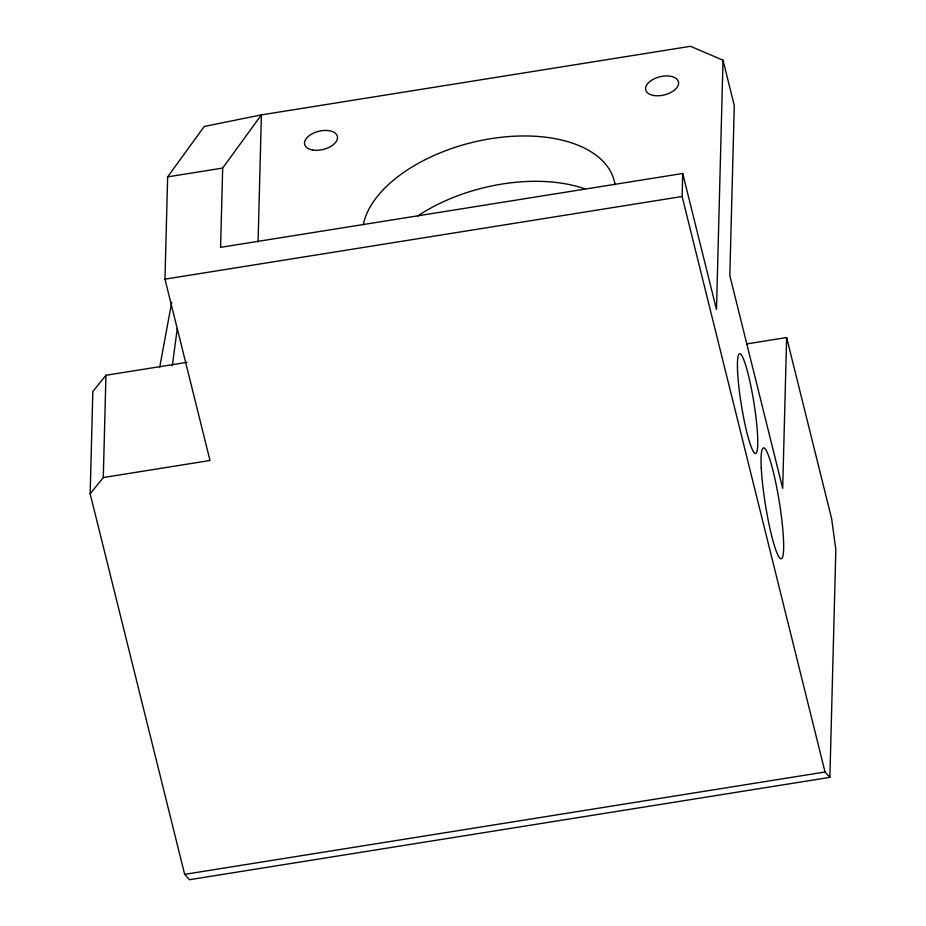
<?xml version="1.0" encoding="UTF-8"?>
<svg xmlns="http://www.w3.org/2000/svg" width="926" height="926" viewBox="0 0 926 926"><rect width="100%" height="100%" fill="white"/><g stroke="black" fill="none" stroke-linecap="round" stroke-linejoin="round"><path stroke-width="1.39" d="M746.692 343.916L786.637 337.539L831.675 518.873L835.842 549.801L829.881 777.354L189.506 879.7L184.668 874.352L90.158 493.79L92.832 391.513L105.958 375.273L187.075 362.309M90.158 493.79L103.284 477.55L105.958 375.273M103.284 477.55L210.005 460.488L164.967 279.154L167.652 176.878L204.229 126.48L261.398 114.882L690.518 46.3L723.021 60.202L734.283 105.541L729.827 275.566L782.69 488.384L786.637 337.539M258.076 241.894L261.398 114.882L222.668 168.081L220.585 247.346L682.717 173.486L716.492 309.492L723.021 60.202M829.881 777.354L825.043 772.006L682.115 196.497L682.717 173.486M172.317 365.77L177.283 328.51M159.642 367.553L171.704 302.316M167.652 176.878L222.668 168.081M164.967 279.154L682.115 196.497M184.668 874.352L825.043 772.006M417.626 215.989A129.177 71.707 -13.9 0 1 584.781 188.823M363.305 224.624A129.177 71.707 -13.9 0 1 491.127 138.634A129.177 71.707 -13.9 0 1 615.038 184.691M761.253 467.769A56.162 7.084 80.9 0 0 779.715 557.938A56.162 7.084 80.9 0 0 776.069 484.148A56.162 7.084 80.9 0 0 761.253 467.769M737.594 371.581A50.548 6.378 80.9 0 0 754.204 452.733A50.548 6.378 80.9 0 0 750.928 386.316A50.548 6.378 80.9 0 0 737.594 371.581M312.525 149.989A16.853 9.353 -13.9 0 0 337.504 137.731A16.853 9.353 -13.9 0 0 312.965 133.379A16.853 9.353 -13.9 0 0 312.525 149.989M653.617 95.471A16.853 9.353 -13.9 0 0 678.596 83.213A16.853 9.353 -13.9 0 0 654.057 78.872A16.853 9.353 -13.9 0 0 653.617 95.471"/></g></svg>
